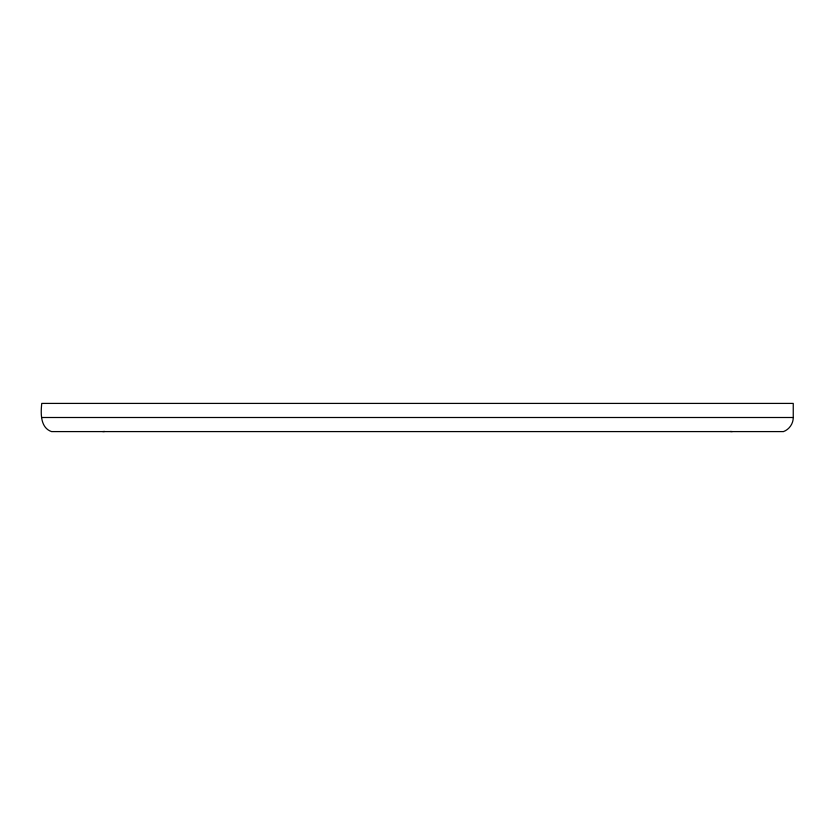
<?xml version="1.0" encoding="UTF-8"?>
<svg xmlns="http://www.w3.org/2000/svg" width="835" height="835" viewBox="0 0 835 835"><rect width="100%" height="100%" fill="white"/><g stroke="black" fill="none" stroke-linecap="round" stroke-linejoin="round"><path stroke-width="1.25" d="M793.25 417.5C793.313 423.637 789.232 429.503 783.47 431.591L51.53 431.591C40.09 427.666 40.738 412.981 41.75 403.409L793.25 403.409L793.25 417.5L41.75 417.5M102.809 431.591L104.646 431.465M730.354 431.465L732.191 431.591"/></g></svg>
